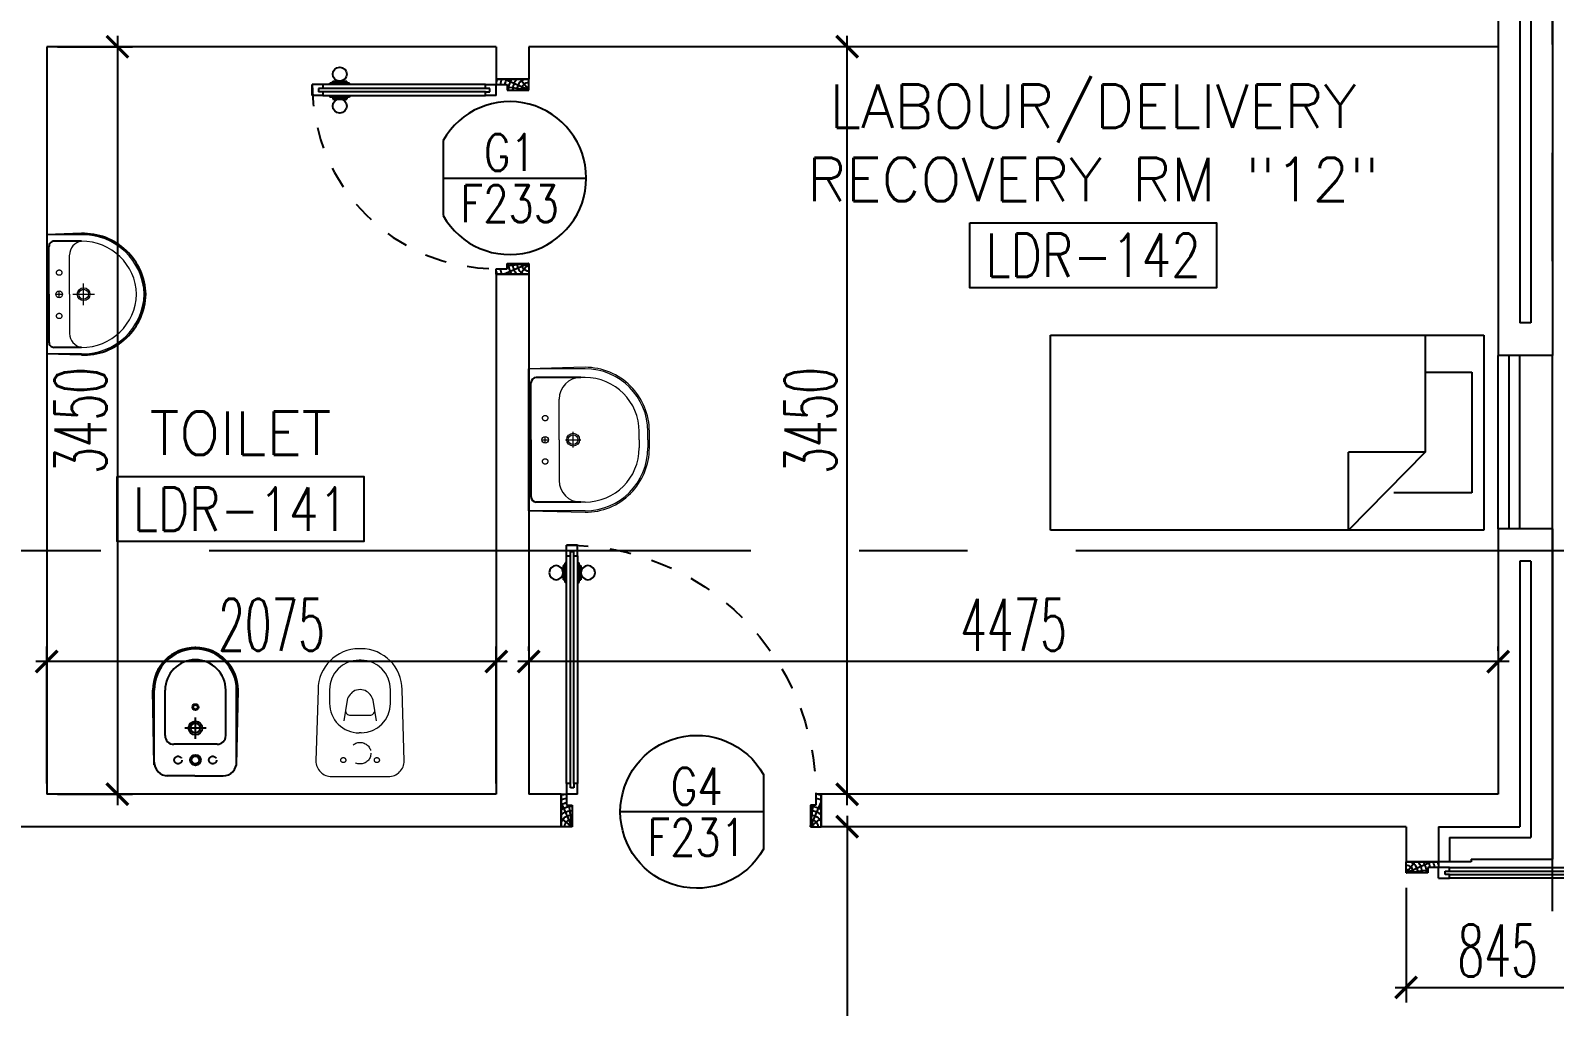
# Model space of a CAD drawing. Extents: x 275967.8 to 276060, y 57291.9 to 57371.4.
# Drawn here: x 276003.71 to 276010.75, y 57307.46 to 57311.96 of the extents above; entities that cross this region are included whole.
import ezdxf
from ezdxf.enums import TextEntityAlignment as Align

# ---------------------------------------------------------------- set-up
doc = ezdxf.new("R2010")
doc.units = 0
doc.header["$MEASUREMENT"] = 0
doc.header["$PDMODE"] = 34
for name, pattern in [('CENTERX2', [4, 2.5, -0.5, 0.5, -0.5]), ('DASHED', [0.75, 0.5, -0.25]), ('HIDDEN', [0.375, 0.25, -0.125]), ('HIDDEN2', [0.1875, 0.125, -0.0625])]:
    doc.linetypes.add(name, pattern=pattern)
doc.layers.get('0').update_dxf_attribs({"linetype": 'CONTINUOUS'})
doc.layers.get('DEFPOINTS').update_dxf_attribs({"linetype": 'CONTINUOUS'})
for name, color, linetype in [('AXES', 11, 'CENTERX2'), ('DIM', 4, 'CONTINUOUS'), ('DOOR', 7, 'CONTINUOUS'), ('DOOR-CR', 2, 'CONTINUOUS'), ('DOOR-NO', 3, 'CONTINUOUS'), ('FIX', 3, 'CONTINUOUS'), ('FUR', 4, 'CONTINUOUS'), ('INSUL', 4, 'CONTINUOUS'), ('RM-BOX', 4, 'CONTINUOUS'), ('RM-NAME', 2, 'CONTINUOUS'), ('RM-NO', 2, 'CONTINUOUS'), ('WALL', 2, 'CONTINUOUS'), ('WIN', 3, 'CONTINUOUS')]:
    doc.layers.add(name, color=color, linetype=linetype)
doc.styles.add('ROMANS', font='ROMANS.shx', dxfattribs={"width": 0.6})
doc.dimstyles.new('STANDARD in', dxfattribs={"dimtxt": 0.24, "dimasz": 0.1, "dimexe": 0.07, "dimexo": 0.05, "dimgap": 0.05, "dimtad": 1, "dimdec": 0, "dimlfac": 1000, "dimzin": 0, "dimdsep": 46, "dimtxsty": 'ROMANS', "dimblk": 'ARCHTICK', "dimcen": 0.05, "dimdle": 0.05, "dimclrd": 4, "dimclre": 4, "dimclrt": 2, "dimadec": 0, "dimazin": 0, "dimtfac": 1, "dimtdec": 0, "dimtmove": 2, "dimatfit": 3, "dimfxl": 0, "dimtolj": 1, "dimtzin": 0, "dimarcsym": 0})

# ---------------------------------------------------------------- blocks, each defined once
blk = doc.blocks.new('DD1')
at = {"layer": 'DOOR-CR'}
blk.add_line((-307.6, 0), (352.8, 0), dxfattribs=at)
blk.add_lwpolyline([(-307.6, -172.9, 3.820224), (-307.6, 172.9)], format="xyb", close=True, dxfattribs=at)
at = {"layer": 'DOOR-NO', "color": 255, "style": 'ROMANS', "width": 0.8}
for tag, p in [('G', (0, 183.5)), ('000', (0, -141.4))]:
    blk.add_attdef(tag, text='', height=204, dxfattribs=at).set_placement(p, align=Align.MIDDLE)
blk = doc.blocks.new('DOOR100')
at = {"layer": 'DOOR', "color": 0, "linetype": 'ByBlock'}
for p, q in [((-25, 1300), (-75, 1300)), ((-75, 1300), (-25, 1300)), ((-75, 1250), (-75, 1300)), ((-42, 1270), (-58, 1270)), ((-58, 1250), (-58, 1270)), ((-42, 1250), (-42, 1270)), ((-25, 1250), (-25, 1300)), ((-82.2, 1205), (-91.2, 1205)), ((-91.2, 1205), (-91.2, 1140.2)), ((-75, 1217.6), (-82.2, 1217.6)), ((-82.2, 1127.6), (-82.2, 1217.6)), ((-82.2, 1205), (-82.2, 1140.2)), ((-58, 1250), (-75, 1250)), ((-25, 1250), (-42, 1250)), ((-25, 1217.6), (-17.8, 1217.6)), ((-17.8, 1127.6), (-17.8, 1217.6)), ((-17.8, 1205), (-8.8, 1205)), ((-17.8, 1205), (-17.8, 1140.2)), ((-8.8, 1205), (-8.8, 1140.2)), ((-82.2, 1140.2), (-91.2, 1140.2)), ((-75, 1127.6), (-82.2, 1127.6)), ((-25, 1127.6), (-17.8, 1127.6)), ((-17.8, 1140.2), (-8.8, 1140.2)), ((-1200, 0), (-1200, 150)), ((-1200, 150), (-1175, 150)), ((-1200, 150), (-1200, 0)), ((-1175, 150), (-1175, 100)), ((-75, 200), (-58, 200)), ((-75, 150), (-75, 200)), ((-75, 150), (-25, 150)), ((-58, 200), (-58, 180)), ((-58, 180), (-42, 180)), ((-42, 200), (-25, 200)), ((-42, 180), (-42, 200)), ((-25, 200), (-25, 150)), ((0, 150), (-25, 150)), ((-25, 150), (-25, 100)), ((0, 150), (0, 0)), ((-1175, 100), (-1150, 100)), ((-1150, 100), (-1150, 0)), ((-50, 100), (-50, 0)), ((-25, 100), (-50, 100)), ((-1150, 0), (-1200, 0)), ((-50, 0), (0, 0))]:
    blk.add_line(p, q, dxfattribs=at)
at = {"layer": 'DOOR', "linetype": 'ByBlock'}
for p, q in [((-75, 1250), (-75, 200)), ((-58, 200), (-58, 1250)), ((-42, 200), (-42, 1250)), ((-25, 200), (-25, 1250)), ((0, 0), (0, 150))]:
    blk.add_line(p, q, dxfattribs=at)
at = {"layer": 'DOOR', "color": 9, "linetype": 'ByBlock'}
for p, q in [((-1150, 0), (-1200, 113.7)), ((-1150, 0), (-1163.4, 100)), ((-50, 0), (0, 113.7)), ((-50, 0), (-36.6, 100)), ((-1150, 0), (-1200, 40.1)), ((-50, 0), (0, 40.1))]:
    blk.add_line(p, q, dxfattribs=at)
at = {"layer": 'DOOR', "color": 0, "linetype": 'ByBlock'}
for centre in [(-123.5, 1172.6), (23.5, 1172.6)]:
    blk.add_circle(centre, 32.4, dxfattribs=at)
at = {"layer": 'DOOR', "linetype": 'HIDDEN', "ltscale": 0.5}
blk.add_arc((-25, 150), 1150, 89.99998, 180.00006, dxfattribs=at)
at = {"layer": 'DOOR', "color": 9, "linetype": 'ByBlock'}
for centre, radius, start, end in [((-1150, 0), 154.4, 103.71423, 108.89471), ((-50, 0), 154.4, 71.10529, 76.28577), ((-1150, 0), 134.4, 100.71998, 111.84015), ((-1150, 0), 94.4, 90, 121.98181), ((-1150, 0), 74.4, 90, 132.22357), ((-50, 0), 94.4, 58.01819, 90), ((-50, 0), 74.4, 47.77643, 90), ((-50, 0), 134.4, 68.15985, 79.28002), ((-50, 0), 114.4, 64.08384, 77.37743), ((-1150, 0), 54.4, 90, 156.79262), ((-1150, 0), 34.4, 90, 180), ((-1150, 0), 14.4, 90, 180), ((-50, 0), 54.4, 23.20738, 90), ((-50, 0), 34.4, 0, 90), ((-50, 0), 14.4, 0, 90)]:
    blk.add_arc(centre, radius, start, end, dxfattribs=at)
blk = doc.blocks.new('A$C49F1192B')
at = {"layer": 'DOOR', "color": 0, "linetype": 'ByBlock', "xscale": -1, "rotation": 270}
blk.add_blockref('DOOR100', (0, 1200), dxfattribs=at)
blk = doc.blocks.new('DOOR90')
at = {"layer": 'DOOR', "color": 0, "linetype": 'ByBlock'}
for p, q in [((-150, 0), (-150, -25)), ((-150, 0), (0, 0)), ((0, -50), (0, 0)), ((-1000, -25), (-1000, -75)), ((-1000, -75), (-1000, -25)), ((-950, -25), (-1000, -25)), ((-970, -42), (-970, -58)), ((-950, -42), (-970, -42)), ((-950, -58), (-970, -58)), ((-950, -25), (-950, -42)), ((-950, -58), (-950, -75)), ((-917.6, -25), (-917.6, -17.8)), ((-827.6, -17.8), (-917.6, -17.8)), ((-905, -17.8), (-905, -8.8)), ((-905, -8.8), (-840.2, -8.8)), ((-905, -17.8), (-840.2, -17.8)), ((-840.2, -17.8), (-840.2, -8.8)), ((-827.6, -25), (-827.6, -17.8)), ((-200, -42), (-200, -25)), ((-200, -25), (-150, -25)), ((-180, -42), (-200, -42)), ((-200, -75), (-200, -58)), ((-200, -58), (-180, -58)), ((-180, -58), (-180, -42)), ((-150, -75), (-150, -25)), ((-150, -25), (-100, -25)), ((-100, -25), (-100, -50)), ((-100, -50), (0, -50)), ((-950, -75), (-1000, -75)), ((-917.6, -75), (-917.6, -82.2)), ((-827.6, -82.2), (-917.6, -82.2)), ((-905, -82.2), (-905, -91.2)), ((-905, -82.2), (-840.2, -82.2)), ((-905, -91.2), (-840.2, -91.2)), ((-840.2, -82.2), (-840.2, -91.2)), ((-827.6, -75), (-827.6, -82.2)), ((-150, -75), (-200, -75)), ((-150, -900), (-150, -875)), ((-150, -875), (-100, -875)), ((0, -900), (-150, -900)), ((-150, -900), (0, -900)), ((-100, -850), (0, -850)), ((-100, -875), (-100, -850)), ((0, -850), (0, -900))]:
    blk.add_line(p, q, dxfattribs=at)
at = {"layer": 'DOOR', "color": 9, "linetype": 'ByBlock'}
for p, q in [((0, -50), (-113.7, 0)), ((0, -50), (-40.1, 0)), ((0, -50), (-100, -36.6)), ((0, -850), (-113.7, -900)), ((0, -850), (-100, -863.4)), ((0, -850), (-40.1, -900))]:
    blk.add_line(p, q, dxfattribs=at)
at = {"layer": 'DOOR', "linetype": 'ByBlock'}
for p, q in [((-200, -25), (-950, -25)), ((-200, -42), (-950, -42)), ((-200, -58), (-950, -58)), ((-950, -75), (-200, -75))]:
    blk.add_line(p, q, dxfattribs=at)
at = {"layer": 'DOOR', "color": 0, "linetype": 'ByBlock'}
for centre in [(-872.6, 23.5), (-872.6, -123.5)]:
    blk.add_circle(centre, 32.4, dxfattribs=at)
at = {"layer": 'DOOR', "color": 9, "linetype": 'ByBlock'}
for centre, radius, start, end in [((0, -50), 154.4, 161.10529, 166.28577), ((0, -50), 134.4, 158.15985, 169.28002), ((0, -50), 94.4, 148.01819, 180), ((0, -50), 74.4, 137.77643, 180), ((0, -50), 114.4, 154.08384, 167.37743), ((0, -50), 54.4, 113.20738, 180), ((0, -50), 34.4, 90, 180), ((0, -50), 14.4, 90, 180), ((0, -850), 154.4, 193.71423, 198.89471), ((0, -850), 134.4, 190.71998, 201.84015), ((0, -850), 94.4, 180, 211.98181), ((0, -850), 74.4, 180, 222.22357), ((0, -850), 54.4, 180, 246.79262), ((0, -850), 34.4, 180, 270), ((0, -850), 14.4, 180, 270)]:
    blk.add_arc(centre, radius, start, end, dxfattribs=at)
at = {"layer": 'DOOR', "linetype": 'HIDDEN', "ltscale": 0.5}
blk.add_arc((-150, -25), 850, 180, 270, dxfattribs=at)
blk = doc.blocks.new('RM1')
at = {"layer": 'RM-BOX'}
blk.add_lwpolyline([(569.9, -200), (-569.9, -200), (-569.9, -500), (569.9, -500)], close=True, dxfattribs=at)
at = {"layer": 'RM-NAME', "style": 'ROMANS'}
for tag, p in [('ROOMNAME1', (0, 323.8)), ('ROOMNAME2', (0, 0))]:
    blk.add_attdef(tag, text='', height=200, dxfattribs=at).set_placement(p, align=Align.MIDDLE)
at = {"layer": 'RM-NO', "style": 'ROMANS', "width": 0.8}
blk.add_attdef('ROOMNO', text='', height=200, dxfattribs=at).set_placement((0, -350), align=Align.MIDDLE)
blk = doc.blocks.new('_ARCHTICK')
at = {"color": 0, "linetype": 'ByBlock', "const_width": 0.15}
blk.add_lwpolyline([(-0.5, -0.5), (0.5, 0.5)], dxfattribs=at)
blk = doc.blocks.new('*D347')
at = {"layer": 'DEFPOINTS', "color": 0, "linetype": 'ByBlock', "ltscale": 0.3}
for p in [(276007.4804, 57311.8879), (276007.9271, 57311.8879), (276007.8982, 57308.4379)]:
    blk.add_point(p, dxfattribs=at)
at = {"layer": 'DIM', "color": 4, "linetype": 'ByBlock', "lineweight": -2, "ltscale": 0.3}
for p, q in [((276007.4804, 57308.3879), (276007.4804, 57311.9379)), ((276007.8771, 57311.8879), (276007.4104, 57311.8879)), ((276007.8482, 57308.4379), (276007.4104, 57308.4379))]:
    blk.add_line(p, q, dxfattribs=at)
at = {"layer": 'DIM', "color": 4, "linetype": 'ByBlock', "lineweight": -2, "ltscale": 0.3, "xscale": 0.1, "yscale": 0.1, "zscale": 0.1}
for p, rotation in [((276007.4804, 57311.8879), 90), ((276007.4804, 57308.4379), 270)]:
    blk.add_blockref('_ARCHTICK', p, dxfattribs=dict(at, rotation=rotation))
at = {"layer": 'DIM', "color": 2, "linetype": 'ByBlock', "ltscale": 0.3, "insert": (276007.3104, 57310.1629), "char_height": 0.24, "attachment_point": 5, "rotation": 90, "style": 'ROMANS'}
blk.add_mtext('\\A1;3450', dxfattribs=at)
blk = doc.blocks.new('*D346')
at = {"layer": 'DEFPOINTS', "color": 0, "linetype": 'ByBlock', "ltscale": 0.3}
for p in [(276007.8788, 57308.2879), (276007.4804, 57304.8379), (276008.4605, 57304.8379)]:
    blk.add_point(p, dxfattribs=at)
at = {"layer": 'DIM', "color": 4, "linetype": 'ByBlock', "lineweight": -2, "ltscale": 0.3}
for p, q in [((276007.4804, 57308.3379), (276007.4804, 57304.7879)), ((276007.8288, 57308.2879), (276007.4104, 57308.2879)), ((276008.4105, 57304.8379), (276007.4104, 57304.8379))]:
    blk.add_line(p, q, dxfattribs=at)
at = {"layer": 'DIM', "color": 4, "linetype": 'ByBlock', "lineweight": -2, "ltscale": 0.3, "xscale": 0.1, "yscale": 0.1, "zscale": 0.1}
for p, rotation in [((276007.4804, 57308.2879), 90), ((276007.4804, 57304.8379), 270)]:
    blk.add_blockref('_ARCHTICK', p, dxfattribs=dict(at, rotation=rotation))
at = {"layer": 'DIM', "color": 2, "linetype": 'ByBlock', "ltscale": 0.3, "insert": (276007.3104, 57306.5629), "char_height": 0.24, "attachment_point": 5, "rotation": 90, "style": 'ROMANS'}
blk.add_mtext('\\A1;3450', dxfattribs=at)
blk = doc.blocks.new('*D345')
at = {"layer": 'DEFPOINTS', "color": 0, "linetype": 'ByBlock', "ltscale": 0.3}
for p in [(276006.0105, 57309.0504), (276006.0105, 57309.0504), (276010.4855, 57309.0504)]:
    blk.add_point(p, dxfattribs=at)
at = {"layer": 'DIM', "color": 4, "linetype": 'ByBlock', "lineweight": -2, "ltscale": 0.3}
for p, q in [((276006.0105, 57309.1004), (276006.0105, 57309.1204)), ((276010.4855, 57309.1004), (276010.4855, 57309.1204)), ((276010.5355, 57309.0504), (276005.9605, 57309.0504))]:
    blk.add_line(p, q, dxfattribs=at)
at = {"layer": 'DIM', "color": 4, "linetype": 'ByBlock', "lineweight": -2, "ltscale": 0.3, "xscale": 0.1, "yscale": 0.1, "zscale": 0.1, "rotation": 180}
blk.add_blockref('_ARCHTICK', (276006.0105, 57309.0504), dxfattribs=at)
at = {"layer": 'DIM', "color": 4, "linetype": 'ByBlock', "lineweight": -2, "ltscale": 0.3, "xscale": 0.1, "yscale": 0.1, "zscale": 0.1}
blk.add_blockref('_ARCHTICK', (276010.4855, 57309.0504), dxfattribs=at)
at = {"layer": 'DIM', "color": 2, "linetype": 'ByBlock', "ltscale": 0.3, "insert": (276008.248, 57309.2204), "char_height": 0.24, "attachment_point": 5, "style": 'ROMANS'}
blk.add_mtext('\\A1;4475', dxfattribs=at)
blk = doc.blocks.new('*D344')
at = {"layer": 'DEFPOINTS', "color": 0, "linetype": 'ByBlock', "ltscale": 0.3}
for p in [(276003.7855, 57309.0504), (276003.7855, 57308.4379), (276005.8605, 57308.4379)]:
    blk.add_point(p, dxfattribs=at)
at = {"layer": 'DIM', "color": 4, "linetype": 'ByBlock', "lineweight": -2, "ltscale": 0.3}
for p, q in [((276003.7855, 57308.4879), (276003.7855, 57309.1204)), ((276005.8605, 57308.4879), (276005.8605, 57309.1204)), ((276005.9105, 57309.0504), (276003.7355, 57309.0504))]:
    blk.add_line(p, q, dxfattribs=at)
at = {"layer": 'DIM', "color": 4, "linetype": 'ByBlock', "lineweight": -2, "ltscale": 0.3, "xscale": 0.1, "yscale": 0.1, "zscale": 0.1, "rotation": 180}
blk.add_blockref('_ARCHTICK', (276003.7855, 57309.0504), dxfattribs=at)
at = {"layer": 'DIM', "color": 4, "linetype": 'ByBlock', "lineweight": -2, "ltscale": 0.3, "xscale": 0.1, "yscale": 0.1, "zscale": 0.1}
blk.add_blockref('_ARCHTICK', (276005.8605, 57309.0504), dxfattribs=at)
at = {"layer": 'DIM', "color": 2, "linetype": 'ByBlock', "ltscale": 0.3, "insert": (276004.823, 57309.2204), "char_height": 0.24, "attachment_point": 5, "style": 'ROMANS'}
blk.add_mtext('\\A1;2075', dxfattribs=at)
blk = doc.blocks.new('*D342')
at = {"layer": 'DEFPOINTS', "color": 0, "linetype": 'ByBlock', "ltscale": 0.3}
for p in [(276003.7855, 57311.8879), (276003.7855, 57308.4379), (276004.1117, 57308.4379)]:
    blk.add_point(p, dxfattribs=at)
at = {"layer": 'DIM', "color": 4, "linetype": 'ByBlock', "lineweight": -2, "ltscale": 0.3}
for p, q in [((276004.1117, 57311.9379), (276004.1117, 57308.3879)), ((276003.8355, 57311.8879), (276004.1817, 57311.8879)), ((276003.8355, 57308.4379), (276004.1817, 57308.4379))]:
    blk.add_line(p, q, dxfattribs=at)
at = {"layer": 'DIM', "color": 4, "linetype": 'ByBlock', "lineweight": -2, "ltscale": 0.3, "xscale": 0.1, "yscale": 0.1, "zscale": 0.1}
for p, rotation in [((276004.1117, 57311.8879), 90), ((276004.1117, 57308.4379), 270)]:
    blk.add_blockref('_ARCHTICK', p, dxfattribs=dict(at, rotation=rotation))
at = {"layer": 'DIM', "color": 2, "linetype": 'ByBlock', "ltscale": 0.3, "insert": (276003.9417, 57310.1629), "char_height": 0.24, "attachment_point": 5, "rotation": 90, "style": 'ROMANS'}
blk.add_mtext('\\A1;3450', dxfattribs=at)
blk = doc.blocks.new('*D255')
at = {"layer": 'DEFPOINTS', "color": 0, "linetype": 'ByBlock', "ltscale": 0.3}
for p in [(276010.0605, 57308.0565), (276010.9055, 57308.0931), (276010.9055, 57307.5462)]:
    blk.add_point(p, dxfattribs=at)
at = {"layer": 'DIM', "color": 4, "linetype": 'ByBlock', "lineweight": -2, "ltscale": 0.3}
for p, q in [((276010.9055, 57308.0431), (276010.9055, 57307.4762)), ((276010.0605, 57308.0065), (276010.0605, 57307.4762)), ((276010.0105, 57307.5462), (276010.9555, 57307.5462))]:
    blk.add_line(p, q, dxfattribs=at)
at = {"layer": 'DIM', "color": 4, "linetype": 'ByBlock', "lineweight": -2, "ltscale": 0.3, "xscale": 0.1, "yscale": 0.1, "zscale": 0.1, "rotation": 180}
blk.add_blockref('_ARCHTICK', (276010.0605, 57307.5462), dxfattribs=at)
at = {"layer": 'DIM', "color": 4, "linetype": 'ByBlock', "lineweight": -2, "ltscale": 0.3, "xscale": 0.1, "yscale": 0.1, "zscale": 0.1}
blk.add_blockref('_ARCHTICK', (276010.9055, 57307.5462), dxfattribs=at)
at = {"layer": 'DIM', "color": 2, "linetype": 'ByBlock', "ltscale": 0.3, "insert": (276010.483, 57307.7162), "char_height": 0.24, "attachment_point": 5, "style": 'ROMANS'}
blk.add_mtext('\\A1;845', dxfattribs=at)
blk = doc.blocks.new('LAV-003')
at = {"layer": 'FIX', "linetype": 'Continuous', "lineweight": 20}
for p, q in [((-327.5, -285), (-327.5, -25)), ((327.5, -285), (327.5, -25)), ((0, -165), (-187.5, -165)), ((0, -165), (187.5, -165)), ((-287.5, -285), (-287.5, -265)), ((287.5, -285), (287.5, -265)), ((0, -535), (-37.5, -535)), ((0, -535), (37.5, -535)), ((0, -575), (-37.5, -575)), ((0, -575), (37.5, -575))]:
    blk.add_line(p, q, dxfattribs=at)
at = {"layer": 'FIX', "linetype": 'ByBlock'}
blk.add_line((-327.5, -25), (327.5, -25), dxfattribs=at)
at = {"layer": 'FIX', "linetype": 'ByBlock', "ltscale": 0.3}
for p, q in [((-287.5, -265), (-287.5, -60)), ((0, -35), (-262.5, -35)), ((0, -35), (262.5, -35)), ((287.5, -265), (287.5, -60))]:
    blk.add_line(p, q, dxfattribs=at)
at = {"layer": 'FIX', "lineweight": 20}
for p, q in [((-15.6, -100.9), (15.5, -100.9)), ((0, -85.4), (0, -116.5))]:
    blk.add_line(p, q, dxfattribs=at)
at = {"layer": 'FIX', "linetype": 'DASHED', "lineweight": 20, "ltscale": 0.04}
for p, q in [((0, -193.9), (0, -266.1)), ((-35.7, -230.5), (36.6, -230.5))]:
    blk.add_line(p, q, dxfattribs=at)
at = {"layer": 'FIX', "linetype": 'Continuous', "lineweight": 20}
blk.add_lwpolyline([(294.8, -25), (0, -25), (-327.5, -25), (-334.5, -285, 0.414214), (-37.5, -582), (0, -582), (37.5, -582, 0.414214), (334.5, -285), (327.5, -25), (0, -25)], format="xyb", dxfattribs=at)
at = {"layer": 'FIX', "linetype": 'HIDDEN', "lineweight": 20, "ltscale": 0.05}
for centre in [(-100, -100.9), (100, -100.9)]:
    blk.add_circle(centre, 12.4, dxfattribs=at)
at = {"layer": 'FIX', "lineweight": 20}
for centre, radius in [((0, -100.9), 15.5), ((0.5, -230), 29.5), ((0.5, -230), 22.5)]:
    blk.add_circle(centre, radius, dxfattribs=at)
at = {"layer": 'FIX', "linetype": 'ByBlock', "ltscale": 0.3}
for centre, start, end in [((-262.5, -60), 90, 180), ((262.5, -60), 0, 90)]:
    blk.add_arc(centre, 25, start, end, dxfattribs=at)
at = {"layer": 'FIX', "linetype": 'Continuous', "lineweight": 20}
for centre, radius, start, end in [((-187.5, -265), 100, 90, 180), ((187.5, -265), 100, 0, 90), ((-37.5, -285), 290, 180, 270), ((-37.5, -285), 250, 180, 270), ((37.5, -285), 250, 270, 0), ((37.5, -285), 290, 270, 0)]:
    blk.add_arc(centre, radius, start, end, dxfattribs=at)
blk = doc.blocks.new('WC1')
at = {"layer": 'FIX', "lineweight": 20}
for p, q in [((-210, 203.8), (-538, 193.8)), ((-475, 140.8), (-538, 140.8)), ((-394.8, 75.7), (-490.4, 60.1)), ((-727, 4.8), (-727, -4.8)), ((-674, 4.8), (-674, -4.8)), ((-533.7, 24.2), (-539.5, 0)), ((-539.5, 0), (-533.7, -24.2)), ((-339, 4.8), (-339, -4.8)), ((-490.4, -60.1), (-394.8, -75.7)), ((-538, -140.8), (-475, -140.8)), ((-538, -193.8), (-210, -203.8))]:
    blk.add_line(p, q, dxfattribs=at)
at = {"layer": 'FIX', "linetype": 'Continuous', "lineweight": 20}
blk.add_line((-420.1, -47.3), (-420.4, 44.6), dxfattribs=at)
at = {"layer": 'FIX', "lineweight": 20}
blk.add_lwpolyline([(-213.2, -203.8), (-210, -203.8, 0.414214), (-137, -130.8), (-137, 0), (-137, 130.8, 0.414214), (-210, 203.8)], format="xyb", dxfattribs=at)
at = {"layer": 'FIX', "linetype": 'HIDDEN', "lineweight": 20, "ltscale": 0.05}
for centre in [(-213.2, 77.5), (-213.2, -77.5)]:
    blk.add_circle(centre, 11.6, dxfattribs=at)
at = {"layer": 'FIX', "linetype": 'HIDDEN2', "lineweight": 20, "ltscale": 0.3}
blk.add_circle((-245, 0), 49.8, dxfattribs=at)
at = {"layer": 'FIX', "lineweight": 20}
for centre, radius, start, end in [((-538, 4.8), 189, 90, 180), ((-538, 4.8), 136, 90, 180), ((-475, 4.8), 136, 360, 90), ((-473, -6.9), 68.2, 128.92417, 152.84682), ((-464.4, -17.6), 82, 108.49595, 128.92417), ((-538, -4.8), 189, 180, 270), ((-538, -4.8), 136, 180, 270), ((-473, 6.9), 68.2, 207.15318, 231.07583), ((-464.4, 17.6), 82, 231.07583, 251.50405), ((-475, -4.8), 136, 270, 0)]:
    blk.add_arc(centre, radius, start, end, dxfattribs=at)
at = {"layer": 'FIX', "linetype": 'Continuous', "lineweight": 20}
for centre, start, end in [((-442.7, 45.5), 357.66621, 91.61215), ((-442.4, -45.6), 268.38785, 2.33379)]:
    blk.add_arc(centre, 22.3, start, end, dxfattribs=at)
blk = doc.blocks.new('BIDET1')
at = {"layer": 'FIX'}
for p, q in [((-88, 190), (-427.7, 190)), ((-210, 140), (-420, 140)), ((-170, 100), (-170, -100)), ((-25, -2.7), (-25, 128.1)), ((-616.7, 2.1), (-616.7, -2.7)), ((-352, 1.5), (-352, 1.5)), ((-350.1, 5.3), (-350.1, 5.3)), ((-348.2, 1.5), (-348.2, 1.5)), ((-346.3, 5.3), (-346.3, 5.3)), ((-344.4, 9.1), (-344.4, 9.1)), ((-344.4, 1.5), (-344.4, 1.5)), ((-342.4, 5.3), (-342.4, 5.3)), ((-340.5, 9.1), (-340.5, 9.1)), ((-340.5, 1.5), (-340.5, 1.5)), ((-338.6, 5.3), (-338.6, 5.3)), ((-336.7, 1.5), (-336.7, 1.5)), ((-334.8, 5.3), (-334.8, 5.3)), ((-332.9, 1.5), (-332.9, 1.5)), ((-616.7, -7.6), (-616.7, -2.7)), ((-350.1, -2.3), (-350.1, -2.3)), ((-348.2, -6.2), (-348.2, -6.2)), ((-346.3, -2.3), (-346.3, -2.3)), ((-346.3, -10), (-346.3, -10)), ((-344.4, -6.2), (-344.4, -6.2)), ((-342.4, -2.3), (-342.4, -2.3)), ((-342.4, -10), (-342.4, -10)), ((-340.5, -6.2), (-340.5, -6.2)), ((-338.6, -2.3), (-338.6, -2.3)), ((-338.6, -10), (-338.6, -10)), ((-336.7, -6.2), (-336.7, -6.2)), ((-334.8, -2.3), (-334.8, -2.3)), ((-332.9, -6.2), (-332.9, -6.2)), ((-331, -2.3), (-331, -2.3)), ((-25, -2.7), (-25, -133.6)), ((-210, -140), (-420, -140)), ((-88, -190), (-427.7, -190))]:
    blk.add_line(p, q, dxfattribs=at)
at = {"layer": 'FIX', "linetype": 'ByBlock', "ltscale": 0.3}
for p, q in [((-75, 190), (-420, 196.7)), ((-75, -190), (-420, -196.7))]:
    blk.add_line(p, q, dxfattribs=at)
at = {"layer": 'FIX', "linetype": 'DASHED', "ltscale": 0.05}
for p, q in [((-196.1, 0), (-293.9, 0)), ((-245, 48.9), (-245, -48.9))]:
    blk.add_line(p, q, dxfattribs=at)
at = {"layer": 'FIX', "linetype": 'HIDDEN', "ltscale": 0.05}
for centre in [(-97.5, 80), (-97.5, -80)]:
    blk.add_circle(centre, 17.5, dxfattribs=at)
at = {"layer": 'FIX'}
for centre, radius in [((-342, 0), 13.8), ((-342, 0), 11), ((-245, 0), 31.7), ((-245, 0), 22.5), ((-97.5, 0), 24.5), ((-97.5, 0), 17.5)]:
    blk.add_circle(centre, radius, dxfattribs=at)
at = {"layer": 'FIX', "linetype": 'ByBlock', "ltscale": 0.3}
blk.add_arc((-420, 0), 196.7, 90, 270, dxfattribs=at)
at = {"layer": 'FIX'}
for centre, radius, start, end in [((-420, 0), 190, 90, 270), ((-87.1, 127.9), 62.1, 0.14634, 90.8397), ((-420, 0), 140, 90, 270), ((-210, 100), 40, 0, 90), ((-210, -100), 40, 270, 0), ((-87.1, -127.9), 62.1, 269.1603, 359.85366)]:
    blk.add_arc(centre, radius, start, end, dxfattribs=at)
blk = doc.blocks.new('LAV1')
at = {"layer": 'FIX', "linetype": 'DASHED', "lineweight": 20, "ltscale": 0.05}
for p, q in [((49.5, 220), (-50.5, 220)), ((-0.5, 170), (-0.5, 270)), ((-0.5, 170), (-0.5, 270))]:
    blk.add_line(p, q, dxfattribs=at)
at = {"layer": 'FIX', "linetype": 'ByBlock', "ltscale": 0.3}
for p, q in [((-280, 210), (-275, 50)), ((-245, 210), (-245, 85)), ((245, 210), (245, 85)), ((280, 210), (275, 50)), ((0, 60), (-220.2, 60)), ((0, 60), (220.2, 60))]:
    blk.add_line(p, q, dxfattribs=at)
at = {"layer": 'FIX', "linetype": 'Continuous', "lineweight": 20}
for p, q in [((-275, 210), (-275, 50)), ((0, 155), (-181.4, 155)), ((0, 155), (181.4, 155)), ((275, 210), (275, 50)), ((0, 50), (-275, 50)), ((0, 50), (-252.5, 50)), ((0, 50), (252.5, 50)), ((0, 50), (275, 50))]:
    blk.add_line(p, q, dxfattribs=at)
at = {"layer": 'FIX', "lineweight": 20}
for p, q in [((15.6, 107.5), (-15.5, 107.5)), ((0, 92), (0, 123))]:
    blk.add_line(p, q, dxfattribs=at)
for centre, radius in [((-0.5, 220), 29.5), ((-0.5, 220), 22.5), ((0, 107.5), 15.5)]:
    blk.add_circle(centre, radius, dxfattribs=at)
at = {"layer": 'FIX', "linetype": 'HIDDEN', "lineweight": 20, "ltscale": 0.05}
for centre in [(-100, 107.5), (100, 107.5)]:
    blk.add_circle(centre, 12.4, dxfattribs=at)
at = {"layer": 'FIX', "linetype": 'ByBlock', "ltscale": 0.3}
for centre, radius, start, end in [((6.9, 220), 287, 91.37765, 182.00641), ((-6.9, 220), 287, 357.99359, 88.62235), ((-220.1, 84.9), 24.9, 179.70214, 269.94861), ((220.1, 84.9), 24.9, 270.05139, 0.29786)]:
    blk.add_arc(centre, radius, start, end, dxfattribs=at)
at = {"layer": 'FIX', "linetype": 'Continuous', "lineweight": 20}
for centre, radius, start, end in [((8.4, 216.7), 283.4, 91.6988, 181.35097), ((-8.4, 216.7), 283.4, 358.64903, 88.3012), ((7.6, 212.5), 252.7, 91.73281, 180.48842), ((-7.6, 212.5), 252.7, 359.51158, 88.26719), ((-179.2, 221.8), 66.9, 190.20056, 268.07863), ((179.2, 221.8), 66.9, 271.92137, 349.79944)]:
    blk.add_arc(centre, radius, start, end, dxfattribs=at)
blk = doc.blocks.new('A$C272A55A0')
at = {"layer": 'DOOR', "color": 0, "linetype": 'ByBlock'}
for p, q in [((0, 900.4), (0, 1050.4)), ((50, 1050.4), (0, 1050.4)), ((50, 950.4), (50, 1050.4)), ((1750, 950.4), (1750, 1050.4)), ((1750, 1050.4), (1800, 1050.4)), ((1800, 1050.4), (1800, 900.4)), ((25, 950.4), (50, 950.4)), ((25, 900.4), (25, 950.4)), ((1775, 950.4), (1750, 950.4)), ((1775, 900.4), (1775, 950.4)), ((0, 900.4), (25, 900.4)), ((75, 900.4), (25, 900.4)), ((25, 850.4), (25, 900.4)), ((42, 850.4), (25, 850.4)), ((58, 870.4), (42, 870.4)), ((42, 870.4), (42, 850.4)), ((58, 850.4), (58, 870.4)), ((75, 850.4), (58, 850.4)), ((75, 900.4), (75, 850.4)), ((1725, 900.4), (1775, 900.4)), ((1725, 900.4), (1725, 850.4)), ((1725, 850.4), (1742, 850.4)), ((1742, 870.4), (1758, 870.4)), ((1742, 850.4), (1742, 870.4)), ((1758, 870.4), (1758, 850.4)), ((1758, 850.4), (1775, 850.4)), ((1800, 900.4), (1775, 900.4)), ((1775, 850.4), (1775, 900.4)), ((1717.8, 160.1), (1708.8, 160.1)), ((1708.8, 95.3), (1708.8, 160.1)), ((1725, 172.7), (1717.8, 172.7)), ((1717.8, 172.7), (1717.8, 82.7)), ((1717.8, 95.3), (1717.8, 160.1)), ((1775, 172.7), (1782.2, 172.7)), ((1782.2, 172.7), (1782.2, 82.7)), ((1782.2, 160.1), (1791.2, 160.1)), ((1782.2, 95.3), (1782.2, 160.1)), ((1791.2, 95.3), (1791.2, 160.1)), ((1717.8, 95.3), (1708.8, 95.3)), ((1725, 82.7), (1717.8, 82.7)), ((1775, 82.7), (1782.2, 82.7)), ((1782.2, 95.3), (1791.2, 95.3)), ((25, 50.4), (42, 50.4)), ((25, 50.4), (25, 0.4)), ((25, 0.4), (75, 0.4)), ((75, 0.4), (25, 0.4)), ((42, 50.4), (42, 30.4)), ((42, 30.4), (58, 30.4)), ((58, 50.4), (75, 50.4)), ((58, 50.4), (58, 30.4)), ((75, 50.4), (75, 0.4)), ((1742, 50.4), (1725, 50.4)), ((1725, 50.4), (1725, 0.4)), ((1775, 0.4), (1725, 0.4)), ((1725, 0.4), (1775, 0.4)), ((1742, 50.4), (1742, 30.4)), ((1758, 30.4), (1742, 30.4)), ((1775, 50.4), (1758, 50.4)), ((1758, 50.4), (1758, 30.4)), ((1775, 50.4), (1775, 0.4))]:
    blk.add_line(p, q, dxfattribs=at)
at = {"layer": 'DOOR', "color": 9, "linetype": 'ByBlock'}
for p, q in [((50, 1050.4), (0, 1010.2)), ((50, 1050.4), (0, 936.6)), ((50, 1050.4), (36.6, 950.4)), ((1750, 1050.4), (1800, 1010.2)), ((1750, 1050.4), (1800, 936.6)), ((1750, 1050.4), (1763.4, 950.4))]:
    blk.add_line(p, q, dxfattribs=at)
at = {"layer": 'DOOR', "linetype": 'ByBlock'}
for p, q in [((25, 850.4), (25, 50.4)), ((42, 850.4), (42, 50.4)), ((58, 850.4), (58, 50.4)), ((75, 50.4), (75, 850.4)), ((1725, 50.4), (1725, 850.4)), ((1742, 850.4), (1742, 50.4)), ((1758, 850.4), (1758, 50.4)), ((1775, 850.4), (1775, 50.4))]:
    blk.add_line(p, q, dxfattribs=at)
at = {"layer": 'DOOR', "color": 0, "linetype": 'ByBlock'}
for centre in [(1676.5, 127.7), (1823.5, 127.7)]:
    blk.add_circle(centre, 32.4, dxfattribs=at)
at = {"layer": 'DOOR', "color": 9, "linetype": 'ByBlock'}
for centre, radius, start, end in [((50, 1050.4), 54.4, 203.20738, 270), ((50, 1050.4), 74.4, 227.77643, 270), ((50, 1050.4), 34.4, 180, 270), ((50, 1050.4), 14.4, 180, 270), ((1750, 1050.4), 14.4, 270, 0), ((1750, 1050.4), 34.4, 270, 0), ((1750, 1050.4), 54.4, 270, 336.79262), ((1750, 1050.4), 74.4, 270, 312.22357), ((50, 1050.4), 94.4, 238.01819, 270), ((50, 1050.4), 114.4, 244.08384, 257.37743), ((50, 1050.4), 134.4, 248.15985, 259.28002), ((1750, 1050.4), 94.4, 270, 301.98181), ((1750, 1050.4), 114.4, 282.62257, 295.91616), ((1750, 1050.4), 134.4, 280.71998, 291.84015), ((50, 1050.4), 154.4, 251.10529, 256.28577), ((1750, 1050.4), 154.4, 283.71423, 288.89471)]:
    blk.add_arc(centre, radius, start, end, dxfattribs=at)
at = {"layer": 'DOOR', "linetype": 'HIDDEN', "ltscale": 0.5}
for centre, start, end in [((50, 851.4), 268.31738, 3.29648), ((1750, 851.4), 176.70352, 271.68262)]:
    blk.add_arc(centre, 851.4, start, end, dxfattribs=at)
at = {"layer": 'WALL', "linetype": 'ByBlock'}
blk.add_line((1800, 900.4), (1800, 1050.4), dxfattribs=at)

msp = doc.modelspace()

# ---------------------------------------------------------------- linework, layer by layer
at = {"layer": 'AXES'}
for p, q in [((276010.7355, 57291.8986), (276010.7355, 57370.3613)), ((275968.5355, 57309.5629), (276036.5755, 57309.5629))]:
    msp.add_line(p, q, dxfattribs=at)
at = {"layer": 'FUR'}
for p, q in [((276008.4195, 57309.6562), (276008.4195, 57310.5562)), ((276008.4195, 57310.5562), (276010.4195, 57310.5562)), ((276010.1478, 57310.5562), (276010.1478, 57310.0173)), ((276010.4195, 57310.5562), (276010.4195, 57309.6562)), ((276010.1478, 57310.3863), (276010.364, 57310.3863)), ((276010.364, 57310.3863), (276010.364, 57309.8283)), ((276010.1478, 57310.0173), (276009.7944, 57310.0173)), ((276009.7944, 57309.6562), (276009.7944, 57310.0173)), ((276010.1478, 57310.0173), (276009.7944, 57309.6562)), ((276010.364, 57309.8283), (276010.0043, 57309.8283)), ((276010.4195, 57309.6562), (276008.4195, 57309.6562))]:
    msp.add_line(p, q, dxfattribs=at)
at = {"layer": 'INSUL'}
for p, q in [((276010.5855, 57312.8129), (276010.5855, 57310.6129)), ((276010.6355, 57312.8129), (276010.6355, 57310.6129)), ((276010.6355, 57310.6129), (276010.5855, 57310.6129)), ((276010.6355, 57309.5129), (276010.5855, 57309.5129)), ((276010.5855, 57309.5129), (276010.5855, 57308.2879)), ((276010.6355, 57309.5129), (276010.6355, 57308.2379)), ((276010.2105, 57308.2879), (276010.2105, 57308.1254)), ((276010.2105, 57308.2879), (276010.5855, 57308.2879)), ((276010.2605, 57308.2379), (276010.2605, 57308.1254)), ((276010.2605, 57308.2379), (276010.6355, 57308.2379)), ((276010.2605, 57308.1254), (276010.2105, 57308.1254))]:
    msp.add_line(p, q, dxfattribs=at)
at = {"layer": 'WALL'}
for p, q in [((276010.4855, 57312.8129), (276010.4855, 57310.4629)), ((276010.7355, 57312.8129), (276010.7355, 57310.4629)), ((276005.8605, 57311.8879), (276003.7855, 57311.8879)), ((276003.7855, 57311.8879), (276003.7855, 57308.4379)), ((276005.8605, 57311.8879), (276005.8605, 57311.7379)), ((276010.4855, 57311.8879), (276006.0105, 57311.8879)), ((276006.0105, 57311.8879), (276006.0105, 57311.7379)), ((276005.8605, 57310.8379), (276005.8605, 57308.4379)), ((276006.0105, 57310.8379), (276006.0105, 57308.4379)), ((276010.7355, 57310.4629), (276010.4855, 57310.4629)), ((276010.7355, 57309.6629), (276010.4855, 57309.6629)), ((276010.4855, 57309.6629), (276010.4855, 57308.4379)), ((276010.7355, 57309.6629), (276010.7355, 57308.1379)), ((276005.8605, 57308.4379), (276003.7855, 57308.4379)), ((276006.1605, 57308.4379), (276006.0105, 57308.4379)), ((276006.1605, 57308.4379), (276006.1605, 57308.2879)), ((276007.3605, 57308.4379), (276007.3605, 57308.2879)), ((276010.4855, 57308.4379), (276007.3605, 57308.4379)), ((276006.1605, 57308.2879), (276001.4355, 57308.2879)), ((276010.0605, 57308.2879), (276007.3605, 57308.2879)), ((276010.0605, 57308.2879), (276010.0605, 57308.1254)), ((276010.3605, 57308.1254), (276010.0605, 57308.1254)), ((276010.3605, 57308.1379), (276010.3605, 57308.1254)), ((276010.3605, 57308.1379), (276010.7355, 57308.1379))]:
    msp.add_line(p, q, dxfattribs=at)
at = {"layer": 'WALL', "color": 0, "linetype": 'ByBlock', "ltscale": 0.3}
for p, q in [((276006.0105, 57311.7379), (276005.8605, 57311.7379)), ((276005.8605, 57310.8379), (276006.0105, 57310.8379))]:
    msp.add_line(p, q, dxfattribs=at)
at = {"layer": 'WIN'}
for p, q in [((276010.4855, 57309.6629), (276010.4855, 57310.4629)), ((276010.5355, 57309.6629), (276010.5355, 57310.4629)), ((276010.5855, 57309.6629), (276010.5855, 57310.4629)), ((276010.7355, 57309.6629), (276010.7355, 57310.4629))]:
    msp.add_line(p, q, dxfattribs=at)

# ---------------------------------------------------------------- block references
at = {"layer": 'DOOR', "color": 0, "linetype": 'ByBlock', "ltscale": 0.3, "xscale": 0.001, "yscale": 0.001, "zscale": 0.001}
msp.add_blockref('DOOR90', (276006.0105, 57311.7379), dxfattribs=at)
at = {"layer": 'DOOR', "color": 0, "xscale": 0.001, "yscale": 0.001, "zscale": 0.001, "rotation": 90}
msp.add_blockref('A$C49F1192B', (276007.3605, 57308.2879), dxfattribs=at)
at = {"layer": 'DOOR', "color": 0, "linetype": 'ByBlock', "xscale": 0.001, "yscale": 0.001, "zscale": 0.001, "rotation": 90}
msp.add_blockref('A$C272A55A0', (276011.1109, 57306.3254), dxfattribs=at)
at = {"layer": 'DOOR-NO'}
ref = msp.add_blockref('DD1', (276005.9229, 57311.2818), dxfattribs=dict(at, xscale=0.001, yscale=0.001, zscale=0.001))
ref.add_attrib('G', 'G1', dxfattribs={"height": 0.17, "style": 'ROMANS', "width": 0.8}).set_placement((276005.9229, 57311.3997), align=Align.MIDDLE)
ref.add_attrib('000', 'F233', dxfattribs={"height": 0.17, "style": 'ROMANS', "width": 0.8}).set_placement((276005.9229, 57311.1639), align=Align.MIDDLE)
ref = msp.add_blockref('DD1', (276006.786, 57308.3568), dxfattribs=dict(at, xscale=-0.001, yscale=0.001, zscale=0.001))
ref.add_attrib('G', 'G4', dxfattribs={"height": 0.17, "style": 'ROMANS', "width": 0.8}).set_placement((276006.786, 57308.4747), align=Align.MIDDLE)
ref.add_attrib('000', 'F231', dxfattribs={"height": 0.17, "style": 'ROMANS', "width": 0.8}).set_placement((276006.786, 57308.2389), align=Align.MIDDLE)
at = {"layer": 'FIX', "xscale": 0.001, "yscale": 0.001, "zscale": 0.001}
for name, p, rotation in [('LAV1', (276003.7355, 57310.7453), 270), ('LAV-003', (276005.9855, 57310.0739), 90), ('BIDET1', (276004.4719, 57308.4983), 270), ('WC1', (276005.2319, 57308.3824), 270)]:
    msp.add_blockref(name, p, dxfattribs=dict(at, rotation=rotation))
at = {"layer": 'RM-NAME'}
ref = msp.add_blockref('RM1', (276008.6159, 57311.2752), dxfattribs=dict(at, xscale=-0.001, yscale=0.001, zscale=0.001))
ref.add_attrib('ROOMNO', 'LDR-142', dxfattribs={"layer": 'RM-NO', "height": 0.2, "style": 'ROMANS', "width": 0.8}).set_placement((276008.6159, 57310.9252), align=Align.MIDDLE)
ref.add_attrib('ROOMNAME2', 'RECOVERY RM "12"', dxfattribs={"height": 0.2, "style": 'ROMANS'}).set_placement((276008.6159, 57311.2752), align=Align.MIDDLE)
ref.add_attrib('ROOMNAME1', 'LABOUR/DELIVERY', dxfattribs={"height": 0.2, "style": 'ROMANS'}).set_placement((276008.6159, 57311.599), align=Align.MIDDLE)
ref = msp.add_blockref('RM1', (276004.6799, 57310.104), dxfattribs=dict(at, xscale=-0.001, yscale=0.001, zscale=0.001))
ref.add_attrib('ROOMNO', 'LDR-141', dxfattribs={"layer": 'RM-NO', "height": 0.2, "style": 'ROMANS', "width": 0.8}).set_placement((276004.6799, 57309.754), align=Align.MIDDLE)
ref.add_attrib('ROOMNAME2', 'TOILET', dxfattribs={"height": 0.2, "style": 'ROMANS'}).set_placement((276004.6799, 57310.104), align=Align.MIDDLE)

# ---------------------------------------------------------------- dimensions: what is measured, and where the dimension line sits
at = {"layer": 'DIM', "linetype": 'ByBlock', "ltscale": 0.3}
for base, p1, p2, picture, middle in [((276004.1117, 57308.4379), (276003.7855, 57311.8879), (276003.7855, 57308.4379), '*D342', (276003.9417, 57310.1629)), ((276007.4804, 57311.8879), (276007.8982, 57308.4379), (276007.9271, 57311.8879), '*D347', (276007.3104, 57310.1629)), ((276007.4804, 57304.8379), (276007.8788, 57308.2879), (276008.4605, 57304.8379), '*D346', (276007.3104, 57306.5629))]:
    dim = msp.add_linear_dim(base=base, p1=p1, p2=p2, angle=90, dimstyle='STANDARD in', dxfattribs=at)
    dim.commit()
    dim.dimension.update_dxf_attribs({"geometry": picture, "text_midpoint": middle})
for base, p1, p2, picture, middle in [((276003.7855, 57309.0504), (276005.8605, 57308.4379), (276003.7855, 57308.4379), '*D344', (276004.823, 57309.2204)), ((276006.0105, 57309.0504), (276010.4855, 57309.0504), (276006.0105, 57309.0504), '*D345', (276008.248, 57309.2204)), ((276010.9055, 57307.5462), (276010.0605, 57308.0565), (276010.9055, 57308.0931), '*D255', (276010.483, 57307.7162))]:
    dim = msp.add_linear_dim(base=base, p1=p1, p2=p2, dimstyle='STANDARD in', dxfattribs=at)
    dim.commit()
    dim.dimension.update_dxf_attribs({"geometry": picture, "text_midpoint": middle})

doc.saveas('drawing.dxf')
